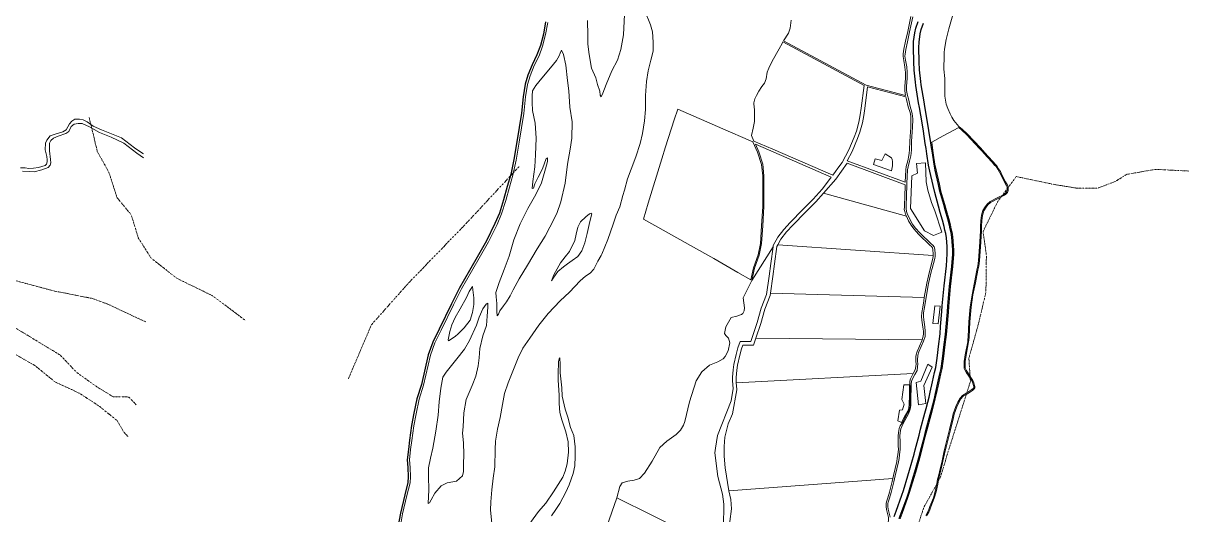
# Model space of a CAD drawing. Header units: millimetres. Extents: x 323319 to 328682, y 8609797 to 8615705.
# Drawn here: x 326857 to 327812, y 8612869 to 8613272 of the extents above; entities that cross this region are included whole.
import ezdxf

# ---------------------------------------------------------------- set-up
doc = ezdxf.new("R2010")
doc.units = ezdxf.units.MM
doc.linetypes.add('ACAD_ISO14W100', pattern=[24, 12, -3, 0, -3, 0, -3, 0, -3])
for name, color, linetype, lineweight in [('BASE CART_PARCELAS_p030B', 252, 'Continuous', 5), ('BASE CART_RIO-p030B', 8, 'Continuous', 5), ('BG_COS_VIA', 251, 'Continuous', 0), ('quebradas', 253, 'Continuous', 0), ('Rio', 251, 'Continuous', 13)]:
    doc.layers.add(name, color=color, linetype=linetype, lineweight=lineweight)
doc.layers.add('camino', color=7, linetype='Continuous')
doc.layers.add('TIT-INS', color=9, linetype='Continuous')

msp = doc.modelspace()

# ---------------------------------------------------------------- linework, layer by layer
at = {"layer": 'BASE CART_PARCELAS_p030B'}
for points in [[(327584.78, 8613277.71), (327582.17, 8613265.6), (327580.38, 8613257.42), (327579.06, 8613250.91), (327578.46, 8613247.12), (327578.39, 8613245.06), (327578.84, 8613241.73), (327579.89, 8613236.19), (327580.3, 8613231.92), (327580.3, 8613227), (327579.68, 8613220.71), (327579.74, 8613216.85), (327580.39, 8613212.93), (327548.07, 8613221.41), (327480.39, 8613257.95), (327484.31, 8613264), (327485.85, 8613268.17), (327486.63, 8613274.67)], [(327575.93, 8612865.75), (327577.52, 8612870.19), (327582.31, 8612883.21), (327583.69, 8612887.2), (327587.37, 8612899.51), (327588.67, 8612904.1), (327592.51, 8612917.52), (327593.36, 8612921.11), (327596.54, 8612933.08), (327597.73, 8612937.88), (327601.37, 8612950.98), (327602.39, 8612954.97), (327604.75, 8612964.11), (327605.77, 8612968.4), (327607.68, 8612977.02), (327609.32, 8612984.6), (327610.3, 8612988.98), (327611.25, 8612994.93), (327611.82, 8612999.06), (327612.67, 8613006.44), (327613.96, 8613016.91), (327614.41, 8613023.01), (327615.52, 8613035.32), (327615.74, 8613040.01), (327617.29, 8613056.26), (327619.13, 8613072.69), (327619.85, 8613082.74), (327619.9, 8613086.46), (327619.67, 8613089.59), (327619.19, 8613096.97), (327618.51, 8613100.88), (327617.76, 8613103.72), (327617.09, 8613106.77), (327615.9, 8613112.05), (327613.9, 8613118.55), (327612.5, 8613123.68), (327609.38, 8613134.63), (327608.16, 8613140.19), (327605.53, 8613151.94), (327604.48, 8613156.75), (327603.12, 8613165.99), (327602.48, 8613170.31), (327601.81, 8613174.76), (327611.29, 8613179.76), (327624, 8613186.62), (327626.45, 8613184.43), (327630.28, 8613180.98), (327641.11, 8613169.56), (327642.96, 8613167.55), (327647.29, 8613162.75), (327651.48, 8613158.16), (327653.15, 8613156.14), (327654.53, 8613154.69), (327656.01, 8613152.48), (327657.46, 8613150.18), (327658.65, 8613147.68), (327661.58, 8613141.84), (327663.12, 8613138.98), (327663.71, 8613137.67), (327663.81, 8613136.49), (327663.71, 8613135.16), (327663.17, 8613133.91), (327662.04, 8613132.52), (327661.14, 8613131.84), (327655.45, 8613128.96), (327649.64, 8613125.89), (327647.34, 8613123.74), (327645.68, 8613121.72), (327643.86, 8613118.56), (327642.64, 8613114.84), (327641.98, 8613110.44), (327641.87, 8613105.62), (327641.82, 8613101.7), (327641.06, 8613088.81), (327640.15, 8613077.69), (327639.59, 8613073.22), (327638.86, 8613069.73), (327636.87, 8613059.54), (327634.85, 8613049.58), (327633.36, 8613039.53), (327632.25, 8613027.43), (327631.6, 8613014.88), (327631.47, 8613012.43), (327631.31, 8613010.87), (327629.33, 8613000.18), (327628.49, 8612994.76), (327628.32, 8612990.6), (327628.52, 8612989.02), (327629.22, 8612987.3), (327630.37, 8612985.55), (327632.13, 8612982.84), (327634.86, 8612978.74), (327635.53, 8612976.99), (327636.19, 8612974.96), (327636.39, 8612974.11), (327636.35, 8612973.42), (327636.05, 8612972.81), (327634.8, 8612971.71), (327630.61, 8612969.02), (327627.18, 8612966.86), (327625.09, 8612964.57), (327623.22, 8612961.38), (327621.62, 8612957.91), (327619.5, 8612951.73), (327618.87, 8612949.12), (327616.34, 8612938.89), (327615.5, 8612935.67), (327613.06, 8612925.81), (327611.93, 8612921.58), (327610.28, 8612913.14), (327608.94, 8612907.91), (327607.25, 8612900.64), (327606.66, 8612898.2), (327605.95, 8612894.27), (327604.68, 8612888.15), (327603.19, 8612883.03), (327600.37, 8612875.73), (327599.58, 8612873.35), (327598.73, 8612871.43), (327596.91, 8612868.51)], [(327429.83, 8612840.37), (327343.57, 8612883.02), (327346.22, 8612892.33), (327348.08, 8612895.25), (327352.63, 8612896.52), (327357.92, 8612897.36), (327362.37, 8612898.9), (327366.29, 8612903.03), (327372.58, 8612912.98), (327378.85, 8612924.1), (327384.62, 8612929.45), (327392.32, 8612934.8), (327395.76, 8612938.3), (327398.41, 8612942.53), (327399.36, 8612945.6), (327403.36, 8612961.75), (327408.68, 8612978.8), (327413.26, 8612986.32), (327419.72, 8612991.62), (327426.49, 8612994.37), (327430.86, 8612997.07), (327432.4, 8612998.73), (327435.06, 8613003.6), (327436.26, 8613010.17), (327435.27, 8613014), (327432.98, 8613015.95), (327431.82, 8613017.66), (327433, 8613023.27), (327437.43, 8613030.81), (327442.13, 8613031.93), (327445.87, 8613033.26), (327446.99, 8613034.17), (327448.11, 8613036.29), (327448.36, 8613038.79), (327447.3, 8613047.02), (327454.43, 8613061.2), (327471.77, 8613088.72), (327469.99, 8613075.28), (327468.54, 8613064.81), (327466.42, 8613049.74), (327462.1, 8613038.54), (327458.77, 8613026.82), (327453.46, 8613011.23), (327444.73, 8613011.18), (327442.98, 8613006.04), (327441.51, 8613000.55), (327439.59, 8612992.21), (327439.15, 8612987.9), (327438.5, 8612981.82), (327438.44, 8612978.85), (327439.1, 8612972.56), (327437.34, 8612962.39), (327426.07, 8612934.03), (327424.61, 8612923.52), (327423.87, 8612919.8), (327426.5, 8612900.37), (327430.31, 8612885.92), (327431.39, 8612877.7), (327431.15, 8612859.17)]]:
    msp.add_lwpolyline(points, dxfattribs=at)
for points in [[(327471.6, 8613168.91), (327456.01, 8613175.63), (327454.04, 8613180.04), (327455.51, 8613186.12), (327456.43, 8613191.66), (327456.43, 8613196.63), (327456.43, 8613202.16), (327456.25, 8613202.9), (327456.06, 8613206.95), (327456.8, 8613210.27), (327458.09, 8613212.85), (327460.11, 8613216.54), (327462.51, 8613220.41), (327464.72, 8613223.18), (327466.18, 8613226.68), (327466.96, 8613232.26), (327468.34, 8613235.45), (327470.8, 8613240.69), (327474.48, 8613247.33), (327476.69, 8613251.19), (327479.1, 8613255.74), (327479.87, 8613257.09), (327479.88, 8613257.09), (327546.39, 8613221.2), (327543.88, 8613202.72), (327543.23, 8613197.13), (327542.05, 8613191.15), (327540.02, 8613183.83), (327538.14, 8613178.72), (327533.75, 8613168.39), (327528.31, 8613157.96), (327524.82, 8613153.23), (327522.83, 8613150.53), (327520.72, 8613147.71)], [(327580.01, 8613141.88), (327532.5, 8613159.49), (327536.47, 8613167.11), (327540.92, 8613177.62), (327542.88, 8613182.91), (327544.97, 8613190.45), (327546.19, 8613196.67), (327546.86, 8613202.34), (327549.27, 8613220.06), (327549.27, 8613220.07), (327580.68, 8613211.83), (327581.24, 8613209.77), (327582.64, 8613203.64), (327584.03, 8613199), (327584.66, 8613196.1), (327584.81, 8613193.48), (327584.59, 8613186.94), (327583.76, 8613175.58), (327583.64, 8613168.53), (327583.41, 8613165.8), (327583.17, 8613163.76), (327582.19, 8613159.39), (327580.98, 8613154.8), (327580.52, 8613152.08)], [(327423.12, 8613079.21), (327403.98, 8613089.9), (327384.13, 8613101.25), (327365.51, 8613111.48), (327369.42, 8613124.66), (327380.64, 8613160.94), (327383.58, 8613170.76), (327390.66, 8613192.9), (327393.56, 8613201.65), (327430.61, 8613185.63), (327453.29, 8613175.76), (327455.25, 8613174.89), (327459.03, 8613166.41), (327462.36, 8613156.43), (327463.3, 8613146.94), (327463.3, 8613121.93), (327462.34, 8613106.04), (327461.38, 8613091.64), (327459.47, 8613082.13), (327455.63, 8613071.53), (327453.52, 8613061.72), (327442.92, 8613067.69)], [(327454.43, 8613061.2), (327456.59, 8613071.25), (327460.44, 8613081.86), (327462.37, 8613091.51), (327463.34, 8613105.98), (327464.3, 8613121.9), (327464.3, 8613146.99), (327463.34, 8613156.64), (327459.96, 8613166.77), (327457.21, 8613172.93), (327519.49, 8613146.06), (327518.82, 8613145.16), (327511.87, 8613136.22), (327504.58, 8613127.81), (327496.26, 8613119.37), (327485.71, 8613108.75), (327480.58, 8613103.03), (327475.73, 8613096.86), (327471.94, 8613089.99), (327471.77, 8613088.72)], [(327568.82, 8613151.13), (327554.16, 8613156.34), (327555.52, 8613161.11), (327560.96, 8613159.59), (327563.53, 8613165.11), (327568.75, 8613161.94), (327569.35, 8613160.5), (327569.65, 8613158.84), (327569.65, 8613155.21)], [(327581.11, 8613113.85), (327513.06, 8613132.87), (327523.32, 8613144.41), (327532.41, 8613157.38), (327579.94, 8613139.77), (327579.75, 8613129.57), (327579.48, 8613123.59), (327579.38, 8613121.29), (327579.31, 8613119.55), (327579.79, 8613117.77), (327579.95, 8613116.84), (327580.35, 8613115.52)], [(327610.24, 8613100.92), (327603.24, 8613098.04), (327595.82, 8613102.06), (327584.3, 8613120.39), (327585.43, 8613147.07), (327590.11, 8613149.13), (327589.39, 8613157.06), (327596.6, 8613157.78), (327597.22, 8613142.02), (327598.66, 8613135.33), (327601.75, 8613125.24), (327604.32, 8613118.23)], [(327603.06, 8613081.61), (327475.64, 8613090.48), (327478.23, 8613095.2), (327482.88, 8613101.09), (327487.89, 8613106.69), (327498.4, 8613117.25), (327506.78, 8613125.77), (327513.06, 8613132.87), (327581.11, 8613113.85), (327582.78, 8613110.2), (327584.85, 8613106.71), (327587.05, 8613103.46), (327591.19, 8613098.94), (327600.36, 8613090.21), (327601.65, 8613089.07), (327602.39, 8613088.08), (327602.85, 8613086.54), (327603.08, 8613082.7)], [(327595.75, 8613047.38), (327469.62, 8613050.94), (327471.52, 8613064.39), (327472.97, 8613074.88), (327474.84, 8613089.03), (327475.64, 8613090.48), (327603.06, 8613081.61), (327603.04, 8613080.92), (327602.83, 8613079.47), (327600.75, 8613071.53), (327600.01, 8613068.66), (327597.82, 8613059.01)], [(327593.89, 8613012.43), (327457.53, 8613013.86), (327461.63, 8613025.92), (327464.94, 8613037.58), (327469.34, 8613048.98), (327469.62, 8613050.94), (327595.75, 8613047.38), (327595.22, 8613044.42), (327594.41, 8613039.22), (327593.66, 8613034.95), (327593.53, 8613031.7), (327593.72, 8613028.77), (327594.57, 8613023.02), (327595.01, 8613019.61), (327595.01, 8613017.55), (327594.83, 8613015.48)], [(327607, 8613025.58), (327602.78, 8613026.02), (327604.26, 8613040.45), (327608.7, 8613040.07)], [(327586.74, 8612985.04), (327441.62, 8612977.24), (327441.44, 8612978.97), (327441.5, 8612981.62), (327442.13, 8612987.58), (327442.55, 8612991.71), (327444.43, 8612999.83), (327445.86, 8613005.16), (327446.89, 8613008.2), (327455.62, 8613008.25), (327457.53, 8613013.86), (327593.89, 8613012.43), (327593.71, 8613011.83), (327589.9, 8613003.07), (327589.04, 8613000.35), (327588.83, 8612998.93), (327588.74, 8612996.88), (327588.78, 8612994.83), (327588.97, 8612992.76), (327588.79, 8612990.64), (327588.33, 8612987.99)], [(327597, 8612960.36), (327591.06, 8612959.31), (327589.07, 8612977.4), (327592.79, 8612978.63), (327598.73, 8612992.51), (327602.17, 8612990.22), (327595.36, 8612975.17)], [(327569.9, 8612898.67), (327435.46, 8612888.65), (327432.61, 8612907.56), (327431.65, 8612917.12), (327431.65, 8612924.93), (327432.14, 8612932.74), (327435.07, 8612943.49), (327438.49, 8612951.79), (327442.11, 8612971.52), (327442.14, 8612971.67), (327442.16, 8612972.15), (327441.62, 8612977.24), (327586.74, 8612985.04), (327586.62, 8612984.82), (327584.47, 8612980.64), (327583.81, 8612978.69), (327583.93, 8612976.25), (327584.35, 8612972.41), (327583.91, 8612961.22), (327584.02, 8612958.24), (327583.32, 8612954.76), (327582.02, 8612952.33), (327578.05, 8612944.96), (327575.92, 8612942.11), (327575.15, 8612939.77), (327574.55, 8612936.59), (327574.24, 8612933.59), (327574.37, 8612929.25), (327574.44, 8612925.3), (327574.46, 8612922.79), (327573.92, 8612918.27), (327573.54, 8612915.45), (327573.1, 8612912.76), (327570.48, 8612901.24)], [(327574.05, 8612946.08), (327575.45, 8612954.92), (327577.81, 8612955.14), (327579.13, 8612959.64), (327577.36, 8612963.62), (327578.84, 8612975.62), (327583.7, 8612975.62), (327583.48, 8612966.78), (327583.4, 8612959.57), (327583.11, 8612956.54), (327582.37, 8612954.04), (327579.28, 8612948.81), (327577.14, 8612944.83)], [(327565.09, 8612859.97), (327437.8, 8612852.59), (327436.35, 8612863.46), (327437.71, 8612873.8), (327437.18, 8612881.65), (327435.46, 8612888.65), (327569.9, 8612898.67), (327569.38, 8612896.34), (327567.16, 8612887.59), (327565.71, 8612883.01), (327564.61, 8612879.76), (327564.46, 8612878.28), (327564.43, 8612875.8), (327564.69, 8612873.38), (327566.27, 8612866.7), (327566.5, 8612865.42), (327566.5, 8612864.25), (327566.22, 8612863.03), (327565.17, 8612860.13)], [(327421.33, 8612806.44), (327330.89, 8612850.42), (327335.58, 8612859.5), (327343.57, 8612883.02), (327429.83, 8612840.37)]]:
    msp.add_lwpolyline(points, close=True, dxfattribs=at)
at = {"layer": 'BASE CART_RIO-p030B'}
for points in [[(327241.19, 8612862.14), (327239.99, 8612872.76), (327240.42, 8612879.7), (327241.29, 8612889.45), (327242.37, 8612899.1), (327243.56, 8612908.31), (327243.88, 8612922.51), (327244.21, 8612929.34), (327245.73, 8612939.31), (327248, 8612948.74), (327249.84, 8612959.47), (327251.57, 8612968.47), (327254.6, 8612977.14), (327258.82, 8612988.2), (327262.83, 8612997.63), (327266.72, 8613005.65), (327272.24, 8613013.78), (327279.82, 8613024.62), (327287.4, 8613034.05), (327297.14, 8613044.56), (327304.83, 8613051.61), (327313.59, 8613060.93), (327317.92, 8613064.83), (327321.71, 8613067.22), (327324.85, 8613070.47), (327328.2, 8613077.08), (327330.71, 8613081.74), (327331.23, 8613082.72), (327336.32, 8613094.96), (327340.65, 8613107.42), (327343.14, 8613114.9), (327346.06, 8613121.51), (327348.66, 8613131.05), (327349.96, 8613135.39), (327352.45, 8613144.6), (327355.48, 8613152.51), (327359.16, 8613162.7), (327362.84, 8613173.54), (327364.57, 8613181.89), (327366.41, 8613192.29), (327367.17, 8613201.5), (327367.17, 8613213.1), (327367.93, 8613224.48), (327369.34, 8613233.26), (327371.61, 8613241.93), (327373.45, 8613249.3), (327373.45, 8613256.78), (327372.8, 8613265.23), (327371.18, 8613271.08), (327366.74, 8613282.57)], [(327319.72, 8613274.55), (327319.79, 8613262.25), (327319.93, 8613255.1), (327320.86, 8613246.52), (327323, 8613235.51), (327326.5, 8613227.36), (327327.78, 8613221.92), (327329.64, 8613216.49), (327329.93, 8613213.34), (327330.86, 8613211.77), (327332.14, 8613214.77), (327335, 8613221.92), (327339.57, 8613233.22), (327344.21, 8613241.94), (327346.92, 8613250.67), (327349.21, 8613262.68), (327350, 8613279.55)], [(327166.24, 8612859.97), (327168.03, 8612869.84), (327171.6, 8612884.85), (327174.1, 8612895.15), (327174.53, 8612900.15), (327174.24, 8612907.87), (327173.6, 8612914.02), (327174.6, 8612922.46), (327175.6, 8612930.04), (327177.1, 8612941.91), (327179.1, 8612951.92), (327181.6, 8612963.79), (327185.17, 8612975.37), (327190.81, 8612999.82), (327194.45, 8613009.97), (327199.74, 8613020.56), (327209.81, 8613041.3), (327216.17, 8613054.31), (327224.45, 8613068.47), (327231.8, 8613081.48), (327238.37, 8613092.92), (327245.44, 8613107.08), (327249.15, 8613115.8), (327252.65, 8613126.95), (327255.65, 8613137.82), (327258.43, 8613147.69), (327261.15, 8613159.99), (327263.51, 8613174.72), (327265.51, 8613186.45), (327267.3, 8613198.18), (327268.72, 8613211.76), (327270.36, 8613221.91), (327272.5, 8613229.06), (327275.93, 8613237.5), (327279.86, 8613245.65), (327282.71, 8613253.52), (327285.28, 8613262.95), (327287.07, 8613272.96)], [(327269.38, 8612857.87), (327279.38, 8612871.83), (327285.34, 8612878.44), (327291.85, 8612887.72), (327295.61, 8612893.78), (327299.28, 8612899.84), (327301.3, 8612904.71), (327302.86, 8612910.68), (327304.14, 8612920.51), (327303.86, 8612928.96), (327301.76, 8612936.95), (327298.64, 8612946.87), (327296.9, 8612953.02), (327296.44, 8612960.28), (327296.44, 8612967.16), (327295.52, 8612979.37), (327295.52, 8612984.43), (327295.89, 8612994.72), (327296.53, 8612997.65), (327296.9, 8612997.37), (327297.08, 8612992.6), (327297.26, 8612985.34), (327298.64, 8612973.22), (327298.73, 8612966.24), (327301.21, 8612955.59), (327303.41, 8612949.07), (327305.61, 8612940.62), (327308.45, 8612933.92), (327309.55, 8612924.74), (327309.55, 8612917.02), (327309.27, 8612909.21), (327307.72, 8612902.79), (327304.6, 8612893.7), (327301.85, 8612887.45), (327296.81, 8612878.27), (327293.78, 8612873.22), (327290.11, 8612868.26)]]:
    msp.add_lwpolyline(points, dxfattribs=at)
for points in [[(327278.21, 8613087.09), (327270.28, 8613073.79), (327263.71, 8613062.49), (327258.78, 8613053.62), (327256.07, 8613048.62), (327253.07, 8613043.76), (327250.64, 8613040.47), (327247.71, 8613036.32), (327246.57, 8613033.61), (327245.57, 8613032.32), (327245.14, 8613035.75), (327245.14, 8613042.33), (327244.86, 8613047.76), (327244.5, 8613051.47), (327247.21, 8613059.48), (327251.28, 8613070.35), (327255.42, 8613081.07), (327259.2, 8613094.66), (327264.35, 8613107.81), (327270.71, 8613120.39), (327277.13, 8613131.69), (327281.77, 8613141.27), (327285.06, 8613152.71), (327286.7, 8613158.86), (327286.7, 8613161.86), (327285.85, 8613161.29), (327282.85, 8613152.85), (327279.13, 8613145.85), (327276.42, 8613140.55), (327275.28, 8613136.84), (327274.13, 8613136.55), (327274.71, 8613142.41), (327276.42, 8613154.57), (327276.99, 8613164.29), (327277.42, 8613178.02), (327276.63, 8613190.18), (327274.64, 8613200.76), (327274.14, 8613207.34), (327274.14, 8613212.63), (327274.43, 8613216.92), (327277.28, 8613221.21), (327282.21, 8613227.22), (327289.2, 8613235.8), (327294.2, 8613241.66), (327296.41, 8613245.66), (327297.13, 8613247.67), (327297.84, 8613249.1), (327298.41, 8613250.24), (327299.84, 8613246.67), (327301.84, 8613237.8), (327303.13, 8613225.21), (327304.27, 8613216.78), (327305.06, 8613203.34), (327306.91, 8613191.33), (327306.84, 8613178.03), (327305.27, 8613168.88), (327303.2, 8613156.58), (327301.2, 8613141.14), (327297.84, 8613125.84), (327294.42, 8613116.26), (327288.78, 8613104.96), (327284.92, 8613097.67)], [(327304.84, 8613084.88), (327309.17, 8613094.08), (327310.29, 8613099.34), (327311.73, 8613104.85), (327313.96, 8613109.32), (327318.29, 8613113.53), (327321.38, 8613116.03), (327322.82, 8613116.55), (327323.22, 8613115.9), (327321.64, 8613109.72), (327319.28, 8613099.87), (327317.44, 8613091.98), (327315.02, 8613085.54), (327311.74, 8613080.81), (327307.01, 8613077.53), (327303.08, 8613074.9), (327299.8, 8613072.4), (327295.41, 8613068.46), (327291.47, 8613063.2), (327290.03, 8613060.84), (327291.87, 8613065.83), (327297.51, 8613075.68), (327301.18, 8613080.55)], [(327224.29, 8613054.77), (327222.58, 8613052.05), (327220.44, 8613047.19), (327215.15, 8613038.04), (327211.23, 8613030.89), (327208.51, 8613024.88), (327206.66, 8613019.31), (327205.51, 8613012.44), (327205.66, 8613011.58), (327211.23, 8613015.16), (327213.44, 8613017.59), (327218.58, 8613022.31), (327223.29, 8613028.6), (327225.43, 8613035.04), (327226.29, 8613041.61), (327226.29, 8613046.91), (327225.58, 8613053.63), (327225.29, 8613056.2)], [(327217.58, 8612941.09), (327218.29, 8612952.67), (327220.22, 8612963.54), (327224.93, 8612974.98), (327228, 8612982.7), (327230, 8612991.13), (327230.86, 8612997.71), (327231.36, 8613005.29), (327233.79, 8613015.87), (327236.79, 8613024.31), (327237.36, 8613031.89), (327237.93, 8613039.32), (327237.79, 8613042.61), (327236.64, 8613041.75), (327233.79, 8613038.03), (327230.86, 8613031.17), (327228.57, 8613024.45), (327222.93, 8613012.01), (327218.79, 8613005.01), (327212.58, 8612996.86), (327203.87, 8612985.99), (327201.02, 8612981.99), (327199.23, 8612972.98), (327197.95, 8612961.54), (327197.16, 8612950.81), (327195.3, 8612937.51), (327192.8, 8612923.64), (327190.94, 8612915.49), (327189.23, 8612907.48), (327189.23, 8612900.33), (327189.51, 8612889.6), (327189.09, 8612878.16), (327190.09, 8612878.88), (327191.37, 8612881.17), (327194.37, 8612886.74), (327199.51, 8612892.89), (327204.51, 8612895.18), (327212.15, 8612896.61), (327217.15, 8612901.05), (327217.86, 8612904.62), (327217.86, 8612910.48), (327218.22, 8612918.35), (327217.94, 8612927.93), (327217.22, 8612935.94)]]:
    msp.add_lwpolyline(points, close=True, dxfattribs=at)
at = {"layer": 'BG_COS_VIA', "linetype": 'Continuous'}
for points in [[(326955.55, 8613165.15), (326955.18, 8613165.39), (326948.1, 8613170.05), (326937.48, 8613178.26), (326929.48, 8613181.62), (326921.28, 8613184.7), (326914.39, 8613187.88), (326909.36, 8613191.33), (326906.1, 8613193), (326903.21, 8613193.66), (326899.3, 8613193.47), (326896.7, 8613191.98), (326895.02, 8613189.83), (326893.62, 8613187.22), (326892.32, 8613184.89), (326889.34, 8613183.31), (326883.94, 8613181.53), (326879, 8613179.95), (326876.21, 8613176.22), (326875.28, 8613173.89), (326875, 8613168.29), (326876.21, 8613162.98), (326876.49, 8613160.09), (326876.58, 8613158.5), (326876.02, 8613156.73), (326874.91, 8613155.52), (326869.42, 8613154.03), (326865.5, 8613153.29), (326861.69, 8613153.19), (326858.52, 8613153.57), (326854.7, 8613153.66)], [(326856.34, 8613150.94), (326861.74, 8613150.66), (326866.03, 8613150.47), (326872.27, 8613151.87), (326877.48, 8613154.02), (326879.07, 8613155.88), (326879.72, 8613157.66), (326879.35, 8613160.55), (326878.51, 8613167.63), (326878.6, 8613171.46), (326878.6, 8613173.98), (326879.53, 8613176.03), (326881.77, 8613177.89), (326885.59, 8613179.57), (326892.01, 8613181.72), (326894.24, 8613183.5), (326896.2, 8613187.51), (326898.71, 8613189.56), (326902.07, 8613190.02), (326905.33, 8613190.02), (326911.38, 8613187.32), (326919.39, 8613182.56), (326928.98, 8613178.93), (326939.41, 8613173.81), (326950.03, 8613165.79), (326955.55, 8613161.89)]]:
    msp.add_lwpolyline(points, dxfattribs=at)
at = {"layer": 'camino'}
for points in [[(327570.96, 8612867.61), (327572.55, 8612872), (327577.32, 8612885), (327578.65, 8612888.83), (327582.28, 8612900.99), (327583.58, 8612905.56), (327587.38, 8612918.86), (327588.22, 8612922.4), (327591.41, 8612934.4), (327592.6, 8612939.22), (327596.26, 8612952.35), (327597.26, 8612956.29), (327599.61, 8612965.38), (327600.61, 8612969.58), (327602.5, 8612978.15), (327604.14, 8612985.73), (327605.09, 8612989.97), (327606, 8612995.71), (327606.57, 8612999.74), (327607.42, 8613007.07), (327608.68, 8613017.43), (327609.13, 8613023.44), (327610.22, 8613035.69), (327610.46, 8613040.39), (327612.01, 8613056.8), (327613.85, 8613073.18), (327614.55, 8613082.97), (327614.6, 8613086.3), (327614.39, 8613089.21), (327613.91, 8613096.34), (327613.33, 8613099.75), (327612.6, 8613102.47), (327611.91, 8613105.62), (327610.77, 8613110.68), (327608.81, 8613117.07), (327607.39, 8613122.24), (327604.24, 8613133.33), (327602.98, 8613139.04), (327600.35, 8613150.81), (327599.27, 8613155.81), (327597.87, 8613165.21), (327597.25, 8613169.49), (327596.58, 8613173.55), (327594.97, 8613183.64), (327593.95, 8613190.46), (327591.72, 8613203.23), (327591.1, 8613207.08), (327588.69, 8613221.2), (327588.45, 8613224.03), (327587.4, 8613233.63), (327587.06, 8613240.51), (327586.75, 8613252.25), (327586.93, 8613257.19), (327587.95, 8613264.37), (327588.9, 8613268.31), (327590.74, 8613273.65)], [(327575.18, 8612866.03), (327576.77, 8612870.46), (327581.56, 8612883.48), (327582.93, 8612887.45), (327586.6, 8612899.73), (327587.9, 8612904.32), (327591.74, 8612917.72), (327592.58, 8612921.3), (327595.77, 8612933.28), (327596.96, 8612938.08), (327600.6, 8612951.19), (327601.62, 8612955.17), (327603.97, 8612964.3), (327604.99, 8612968.58), (327606.9, 8612977.19), (327608.54, 8612984.77), (327609.51, 8612989.13), (327610.46, 8612995.05), (327611.03, 8612999.16), (327611.88, 8613006.53), (327613.16, 8613016.99), (327613.61, 8613023.08), (327614.72, 8613035.37), (327614.94, 8613040.07), (327616.49, 8613056.34), (327618.33, 8613072.76), (327619.05, 8613082.77), (327619.1, 8613086.44), (327618.87, 8613089.53), (327618.39, 8613096.88), (327617.73, 8613100.71), (327616.98, 8613103.53), (327616.31, 8613106.6), (327615.13, 8613111.84), (327613.13, 8613118.33), (327611.73, 8613123.46), (327608.6, 8613134.43), (327607.38, 8613140.02), (327604.75, 8613151.77), (327603.69, 8613156.61), (327602.33, 8613165.87), (327601.69, 8613170.19), (327601.02, 8613174.27), (327599.41, 8613184.32), (327598.39, 8613191.18), (327596.16, 8613203.97), (327595.54, 8613207.82), (327593.15, 8613221.76), (327592.93, 8613224.47), (327591.88, 8613233.99), (327591.56, 8613240.67), (327591.25, 8613252.23), (327591.41, 8613256.79), (327592.37, 8613263.53), (327593.22, 8613267.05), (327595, 8613272.19)]]:
    msp.add_lwpolyline(points, dxfattribs=at)
at = {"layer": 'quebradas', "linetype": 'ACAD_ISO14W100', "ltscale": 0.1, "flags": 128}
for points in [[(326303.41, 8613344.07), (326344.12, 8613296.47), (326400.66, 8613245.53), (326457.35, 8613207.15), (326488.83, 8613184.77), (326504.52, 8613168.88), (326576.93, 8613117.74), (326633.85, 8613098.19), (326681.4, 8613091.32), (326697.23, 8613087.99), (326751.4, 8613048.4), (326775.58, 8613042.84), (326820.48, 8613039.36), (326848.86, 8613023.31), (326887.43, 8612999.93), (326900.86, 8612985.73), (326916.69, 8612974.42), (326930.73, 8612965.78), (326943.43, 8612965.62), (326949.7, 8612959.26)], [(326911.05, 8613194.97), (326917.81, 8613166.82), (326927.08, 8613150.33), (326933.92, 8613129.18), (326945.58, 8613115.01), (326951.27, 8613096.22), (326961.71, 8613079.71), (326982.8, 8613063.08), (327012.2, 8613048.68), (327039.16, 8613028.46)], [(327123.58, 8612980.6), (327142.44, 8613024.86), (327172.84, 8613059.09), (327220.08, 8613107.94), (327263.98, 8613155.18)], [(327812.5, 8613151.02), (327785.31, 8613152.39), (327761.55, 8613148.29), (327752.59, 8613142.54), (327737.7, 8613136.86), (327719.92, 8613137.08), (327700.69, 8613140.25), (327671.12, 8613146.48), (327656.06, 8613126.14), (327643.9, 8613101.38), (327646.64, 8613082.29), (327646.27, 8613051.52), (327640.03, 8613025.21), (327632.28, 8612997.46), (327633.54, 8612978.39), (327615.06, 8612920), (327608.88, 8612899.55), (327595.24, 8612874.81), (327581.4, 8612832.47), (327572.14, 8612801.81), (327565.91, 8612776.97), (327558.03, 8612737.49), (327560.88, 8612727.2), (327566.61, 8612711), (327576.87, 8612702.08), (327578.15, 8612684.47), (327589.92, 8612677.01), (327614.83, 8612653.24), (327644.2, 8612630.89), (327652.92, 8612616.13), (327648.24, 8612597.13), (327633.3, 8612587.06), (327619.86, 8612578.44), (327609.58, 8612585.88), (327591.56, 8612567.06), (327591.25, 8612540.68), (327598.36, 8612515.68), (327605.49, 8612492.13), (327594.97, 8612480.55), (327578.69, 8612482.21), (327558.14, 8612498.58), (327544.9, 8612507.54), (327525.73, 8612515.11), (327512.29, 8612506.48), (327504.6, 8612483.13), (327482.14, 8612464.35), (327459.74, 8612449.97), (327446.13, 8612428.16), (327437.11, 8612416.54), (327431.11, 8612410.75), (327428.04, 8612402), (327424.95, 8612391.77), (327425.83, 8612340.46), (327421.34, 8612337.59), (327413.7, 8612318.63)], [(326699.59, 8613116.89), (326724.29, 8613106.05), (326760.77, 8613090.39), (326804.34, 8613073.47), (326882.14, 8613052.63), (326914.01, 8613046.39), (326926.95, 8613041.55), (326957.54, 8613027.13)], [(326704.46, 8612980.56), (326723.19, 8613013.67), (326737.63, 8613026.86), (326750.44, 8613036.13), (326797.82, 8613023.27), (326822.5, 8613010.68), (326845.3, 8613003.55), (326866.62, 8612991.41), (326883.1, 8612977.96), (326903.02, 8612968.74), (326919.45, 8612958.01), (326934.09, 8612946.13), (326939.76, 8612936.44), (326942.89, 8612933.26)]]:
    msp.add_lwpolyline(points, dxfattribs=at)
at = {"layer": 'Rio'}
for points in [[(327624.11, 8613187.44), (327619.93, 8613192.52), (327618.25, 8613195.09), (327616.84, 8613198.02), (327615.05, 8613202.21), (327613.72, 8613205.89), (327612.99, 8613209.19), (327612.56, 8613212.39), (327612.61, 8613214.99), (327612.61, 8613219.2), (327612.53, 8613226.9), (327611.85, 8613234.59), (327611.93, 8613245.92), (327612.03, 8613248.17), (327612.34, 8613251.11), (327613.74, 8613258.96), (327615.77, 8613267.59), (327618.7, 8613277.15), (327620.62, 8613283.63), (327624.2, 8613294.84)], [(327567.74, 8612867), (327566.17, 8612873.64), (327565.93, 8612875.87), (327565.96, 8612878.2), (327566.09, 8612879.44), (327567.13, 8612882.55), (327568.61, 8612887.18), (327570.84, 8612895.99), (327571.95, 8612900.91), (327574.57, 8612912.47), (327575.03, 8612915.22), (327575.41, 8612918.08), (327575.96, 8612922.7), (327575.94, 8612925.32), (327575.87, 8612929.28), (327575.74, 8612933.53), (327576.03, 8612936.38), (327576.61, 8612939.4), (327577.31, 8612941.51), (327578.5, 8612943.76), (327582.75, 8612951.88), (327583.97, 8612954.78), (327584.5, 8612956.87), (327584.82, 8612959.16), (327584.82, 8612961.63), (327584.94, 8612976.48), (327585.26, 8612978.32), (327585.86, 8612980.05), (327587.94, 8612984.12), (327589.76, 8612987.49), (327590.28, 8612990.45), (327590.47, 8612992.77), (327590.28, 8612994.92), (327590.24, 8612996.87), (327590.32, 8612998.79), (327590.5, 8613000.02), (327591.3, 8613002.55), (327595.12, 8613011.31), (327596.31, 8613015.19), (327596.51, 8613017.49), (327596.51, 8613019.7), (327596.05, 8613023.23), (327595.22, 8613028.93), (327595.03, 8613031.72), (327595.16, 8613034.79), (327595.89, 8613038.97), (327596.7, 8613044.18), (327599.29, 8613058.71), (327601.47, 8613068.31), (327602.2, 8613071.16), (327604.3, 8613079.17), (327604.54, 8613080.8), (327604.58, 8613082.73), (327604.33, 8613086.8), (327603.75, 8613088.77), (327602.76, 8613090.09), (327601.38, 8613091.31), (327592.26, 8613099.99), (327588.23, 8613104.39), (327586.11, 8613107.52), (327584.11, 8613110.89), (327581.75, 8613116.05), (327581.24, 8613117.73), (327580.94, 8613120.17), (327580.94, 8613120.12), (327580.98, 8613123.5), (327581.25, 8613129.52), (327581.46, 8613140.83), (327582.02, 8613151.91), (327582.45, 8613154.49), (327583.65, 8613159.04), (327584.65, 8613163.5), (327584.91, 8613165.65), (327585.14, 8613168.45), (327585.26, 8613175.51), (327586.09, 8613186.86), (327586.31, 8613193.5), (327586.15, 8613196.3), (327585.49, 8613199.38), (327584.09, 8613204.03), (327582.69, 8613210.13), (327581.88, 8613213.09), (327581.24, 8613216.99), (327581.18, 8613220.65), (327581.8, 8613226.92), (327581.8, 8613231.99), (327581.37, 8613236.4), (327580.32, 8613241.97), (327579.9, 8613245.13), (327579.95, 8613246.98), (327580.53, 8613250.65), (327581.85, 8613257.11), (327583.63, 8613265.28), (327586.25, 8613277.42)], [(327597.57, 8612868.05), (327599.44, 8612871.05), (327600.33, 8612873.06), (327601.12, 8612875.46), (327603.95, 8612882.77), (327605.46, 8612887.96), (327606.74, 8612894.12), (327607.44, 8612898.03), (327608.03, 8612900.46), (327609.72, 8612907.72), (327611.06, 8612912.96), (327612.71, 8612921.4), (327613.83, 8612925.61), (327616.28, 8612935.47), (327617.12, 8612938.69), (327619.65, 8612948.93), (327620.27, 8612951.51), (327622.36, 8612957.61), (327623.93, 8612961.01), (327625.74, 8612964.09), (327627.7, 8612966.24), (327631.04, 8612968.34), (327635.28, 8612971.07), (327636.7, 8612972.31), (327637.14, 8612973.21), (327637.2, 8612974.18), (327636.96, 8612975.18), (327636.28, 8612977.26), (327635.58, 8612979.11), (327632.8, 8612983.28), (327631.04, 8612985.99), (327629.93, 8612987.67), (327629.3, 8612989.22), (327629.12, 8612990.63), (327629.29, 8612994.68), (327630.12, 8613000.05), (327632.1, 8613010.76), (327632.27, 8613012.37), (327632.4, 8613014.84), (327633.05, 8613027.37), (327634.15, 8613039.43), (327635.64, 8613049.44), (327637.65, 8613059.38), (327639.64, 8613069.57), (327640.38, 8613073.09), (327640.95, 8613077.61), (327641.86, 8613088.75), (327642.62, 8613101.67), (327642.67, 8613105.61), (327642.78, 8613110.37), (327643.42, 8613114.65), (327644.59, 8613118.23), (327646.34, 8613121.26), (327647.92, 8613123.19), (327650.11, 8613125.23), (327655.82, 8613128.25), (327661.57, 8613131.16), (327662.6, 8613131.94), (327663.86, 8613133.49), (327664.5, 8613134.97), (327664.61, 8613136.49), (327664.5, 8613137.87), (327663.84, 8613139.33), (327662.29, 8613142.21), (327659.37, 8613148.03), (327658.16, 8613150.57), (327656.68, 8613152.92), (327655.16, 8613155.19), (327653.75, 8613156.67), (327652.08, 8613158.68), (327647.88, 8613163.29), (327643.55, 8613168.09), (327641.69, 8613170.11), (327630.84, 8613181.55), (327627.01, 8613185), (327624.11, 8613187.44)]]:
    msp.add_lwpolyline(points, dxfattribs=at)
at = {"layer": 'TIT-INS', "ltscale": 2, "flags": 128}
msp.add_lwpolyline([(327285.26, 8613273.35), (327283.47, 8613263.36), (327280.94, 8613254.08), (327278.15, 8613246.37), (327274.23, 8613238.25), (327270.75, 8613229.68), (327268.55, 8613222.33), (327266.88, 8613212), (327265.46, 8613198.42), (327263.68, 8613186.75), (327261.68, 8613175.02), (327259.33, 8613160.34), (327256.63, 8613148.14), (327253.86, 8613138.32), (327250.87, 8613127.47), (327247.41, 8613116.44), (327243.76, 8613107.86), (327236.73, 8613093.8), (327230.19, 8613082.4), (327222.84, 8613069.39), (327214.53, 8613055.19), (327208.14, 8613042.11), (327198.08, 8613021.38), (327192.74, 8613010.7), (327189.03, 8613000.34), (327183.38, 8612975.85), (327179.8, 8612964.26), (327177.28, 8612952.29), (327175.27, 8612942.21), (327173.76, 8612930.28), (327172.76, 8612922.69), (327171.73, 8612914.03), (327172.39, 8612907.74), (327172.67, 8612900.19), (327172.26, 8612895.45), (327169.8, 8612885.28), (327166.21, 8612870.22), (327164.42, 8612860.32)], dxfattribs=at)

doc.saveas('drawing.dxf')
